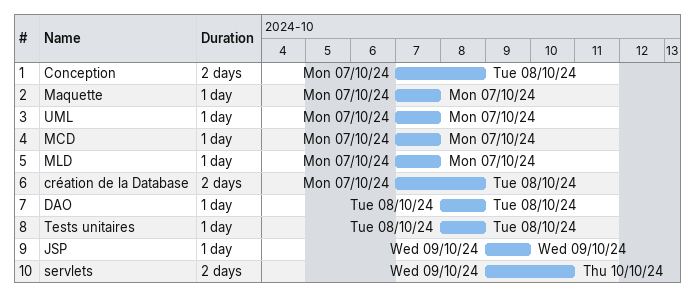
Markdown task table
| ID | Task | Duration | Start | Finish |
|---|---|---|---|---|
| 1 | Conception | 2d | 2024-10-07 | 2024-10-08 |
| 2 | Maquette | 1d | 2024-10-07 | 2024-10-07 |
| 3 | UML | 1d | 2024-10-07 | 2024-10-07 |
| 4 | MCD | 1d | 2024-10-07 | 2024-10-07 |
| 5 | MLD | 1d | 2024-10-07 | 2024-10-07 |
| 6 | création de la Database | 2d | 2024-10-07 | 2024-10-08 |
| 7 | DAO | 1d | 2024-10-08 | 2024-10-08 |
| 8 | Tests unitaires | 1d | 2024-10-08 | 2024-10-08 |
| 9 | JSP | 1d | 2024-10-09 | 2024-10-09 |
| 10 | servlets | 2d | 2024-10-09 | 2024-10-10 |
